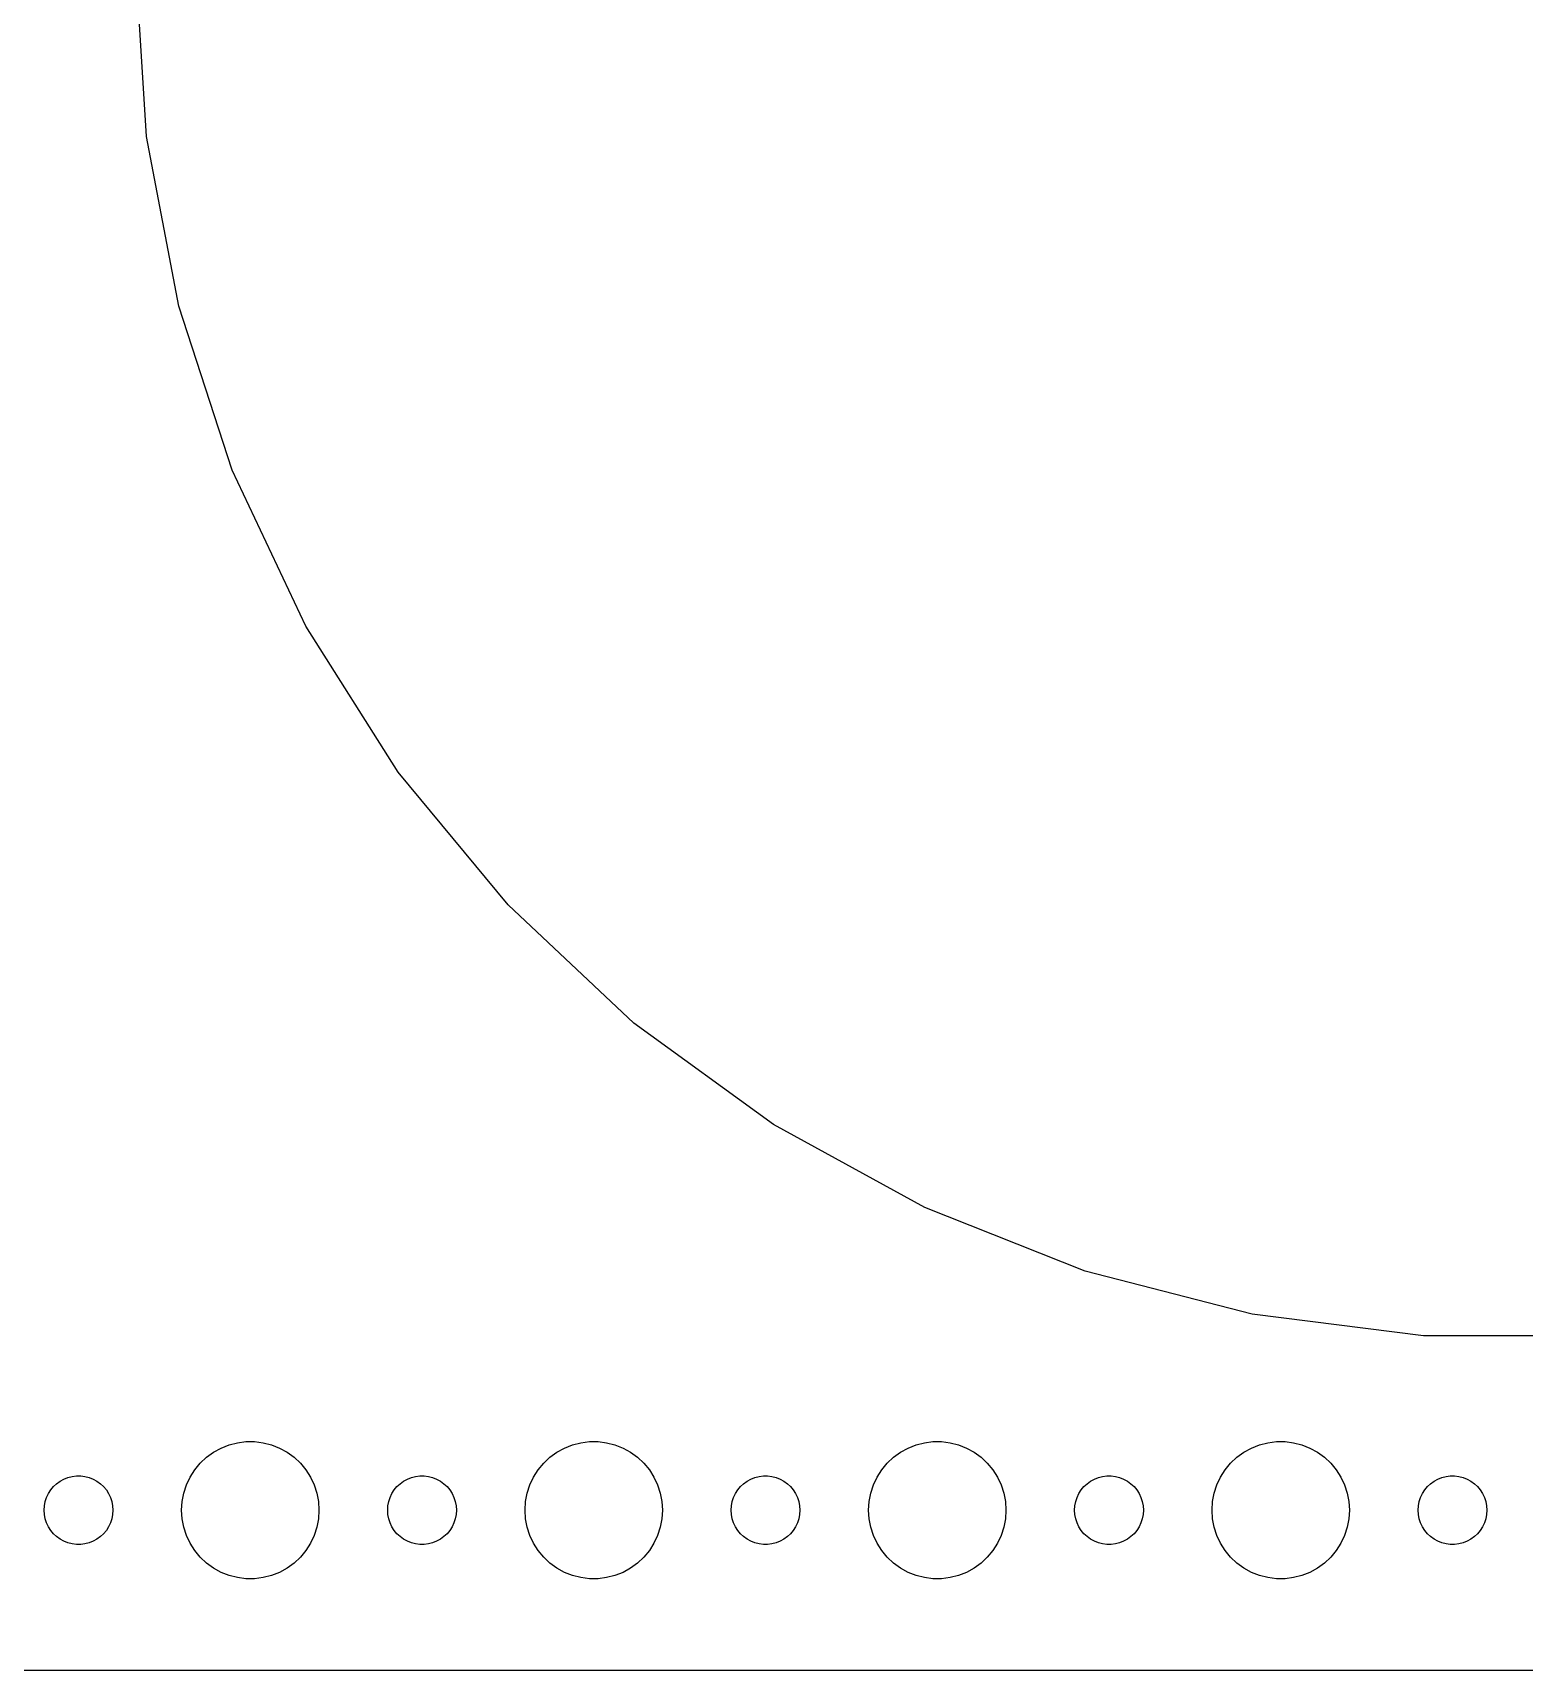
# Model space of a CAD drawing. Header units: metres. Extents: x -322 to 322, y -74 to 74.
# Drawn here: x 185.5 to 250.6, y -74.5 to -3 of the extents above; entities that cross this region are included whole.
import ezdxf

# ---------------------------------------------------------------- set-up
doc = ezdxf.new("R2010")
doc.units = ezdxf.units.M

msp = doc.modelspace()

# ---------------------------------------------------------------- linework, layer by layer
for p, q in [((190.473, -7.51999), (190, 0)), ((191.885, -14.9214), (190.473, -7.51999)), ((194.213, -22.0875), (191.885, -14.9214)), ((197.422, -28.9052), (194.213, -22.0875)), ((201.459, -35.2671), (197.422, -28.9052)), ((206.262, -41.0728), (201.459, -35.2671)), ((211.755, -46.2308), (206.262, -41.0728)), ((217.85, -50.6597), (211.755, -46.2308)), ((224.453, -54.2896), (217.85, -50.6597)), ((231.459, -57.0634), (224.453, -54.2896)), ((238.757, -58.9372), (231.459, -57.0634)), ((246.233, -59.8816), (238.757, -58.9372)), ((253.767, -59.8816), (246.233, -59.8816)), ((193.088, -65.1885), (193.393, -64.967)), ((193.393, -64.967), (193.723, -64.7855)), ((193.723, -64.7855), (194.073, -64.6468)), ((194.073, -64.6468), (194.438, -64.5531)), ((194.438, -64.5531), (194.812, -64.5059)), ((194.812, -64.5059), (195.188, -64.5059)), ((195.188, -64.5059), (195.562, -64.5531)), ((195.562, -64.5531), (195.927, -64.6468)), ((195.927, -64.6468), (196.277, -64.7855)), ((196.277, -64.7855), (196.607, -64.967)), ((196.607, -64.967), (196.912, -65.1885)), ((208.088, -65.1885), (208.393, -64.967)), ((208.393, -64.967), (208.723, -64.7855)), ((208.723, -64.7855), (209.073, -64.6468)), ((209.073, -64.6468), (209.438, -64.5531)), ((209.438, -64.5531), (209.812, -64.5059)), ((209.812, -64.5059), (210.188, -64.5059)), ((210.188, -64.5059), (210.562, -64.5531)), ((210.562, -64.5531), (210.927, -64.6468)), ((210.927, -64.6468), (211.277, -64.7855)), ((211.277, -64.7855), (211.607, -64.967)), ((211.607, -64.967), (211.912, -65.1885)), ((223.088, -65.1885), (223.393, -64.967)), ((223.393, -64.967), (223.723, -64.7855)), ((223.723, -64.7855), (224.073, -64.6468)), ((224.073, -64.6468), (224.438, -64.5531)), ((224.438, -64.5531), (224.812, -64.5059)), ((224.812, -64.5059), (225.188, -64.5059)), ((225.188, -64.5059), (225.562, -64.5531)), ((225.562, -64.5531), (225.927, -64.6468)), ((225.927, -64.6468), (226.277, -64.7855)), ((226.277, -64.7855), (226.607, -64.967)), ((226.607, -64.967), (226.912, -65.1885)), ((238.088, -65.1885), (238.393, -64.967)), ((238.393, -64.967), (238.723, -64.7855)), ((238.723, -64.7855), (239.073, -64.6468)), ((239.073, -64.6468), (239.438, -64.5531)), ((239.438, -64.5531), (239.812, -64.5059)), ((239.812, -64.5059), (240.188, -64.5059)), ((240.188, -64.5059), (240.562, -64.5531)), ((240.562, -64.5531), (240.927, -64.6468)), ((240.927, -64.6468), (241.277, -64.7855)), ((241.277, -64.7855), (241.607, -64.967)), ((241.607, -64.967), (241.912, -65.1885)), ((192.371, -66.0547), (192.573, -65.7366)), ((192.573, -65.7366), (192.813, -65.4464)), ((192.813, -65.4464), (193.088, -65.1885)), ((196.912, -65.1885), (197.187, -65.4464)), ((197.187, -65.4464), (197.427, -65.7366)), ((197.427, -65.7366), (197.629, -66.0547)), ((207.371, -66.0547), (207.573, -65.7366)), ((207.573, -65.7366), (207.813, -65.4464)), ((207.813, -65.4464), (208.088, -65.1885)), ((211.912, -65.1885), (212.187, -65.4464)), ((212.187, -65.4464), (212.427, -65.7366)), ((212.427, -65.7366), (212.629, -66.0547)), ((222.371, -66.0547), (222.573, -65.7366)), ((222.573, -65.7366), (222.813, -65.4464)), ((222.813, -65.4464), (223.088, -65.1885)), ((226.912, -65.1885), (227.187, -65.4464)), ((227.187, -65.4464), (227.427, -65.7366)), ((227.427, -65.7366), (227.629, -66.0547)), ((237.371, -66.0547), (237.573, -65.7366)), ((237.573, -65.7366), (237.813, -65.4464)), ((237.813, -65.4464), (238.088, -65.1885)), ((241.912, -65.1885), (242.187, -65.4464)), ((242.187, -65.4464), (242.427, -65.7366)), ((242.427, -65.7366), (242.629, -66.0547)), ((186.286, -66.6183), (186.407, -66.4732)), ((186.407, -66.4732), (186.544, -66.3442)), ((186.544, -66.3442), (186.696, -66.2335)), ((186.696, -66.2335), (186.861, -66.1428)), ((186.861, -66.1428), (187.036, -66.0734)), ((187.036, -66.0734), (187.219, -66.0266)), ((187.219, -66.0266), (187.406, -66.003)), ((187.406, -66.003), (187.594, -66.003)), ((187.594, -66.003), (187.781, -66.0266)), ((187.781, -66.0266), (187.964, -66.0734)), ((187.964, -66.0734), (188.139, -66.1428)), ((188.139, -66.1428), (188.304, -66.2335)), ((188.304, -66.2335), (188.456, -66.3442)), ((188.456, -66.3442), (188.593, -66.4732)), ((188.593, -66.4732), (188.714, -66.6183)), ((192.094, -66.7539), (192.211, -66.3956)), ((192.211, -66.3956), (192.371, -66.0547)), ((197.629, -66.0547), (197.789, -66.3956)), ((197.789, -66.3956), (197.906, -66.7539)), ((201.286, -66.6183), (201.407, -66.4732)), ((201.407, -66.4732), (201.544, -66.3442)), ((201.544, -66.3442), (201.696, -66.2335)), ((201.696, -66.2335), (201.861, -66.1428)), ((201.861, -66.1428), (202.036, -66.0734)), ((202.036, -66.0734), (202.219, -66.0266)), ((202.219, -66.0266), (202.406, -66.003)), ((202.406, -66.003), (202.594, -66.003)), ((202.594, -66.003), (202.781, -66.0266)), ((202.781, -66.0266), (202.964, -66.0734)), ((202.964, -66.0734), (203.139, -66.1428)), ((203.139, -66.1428), (203.304, -66.2335)), ((203.304, -66.2335), (203.456, -66.3442)), ((203.456, -66.3442), (203.593, -66.4732)), ((203.593, -66.4732), (203.714, -66.6183)), ((207.094, -66.7539), (207.211, -66.3956)), ((207.211, -66.3956), (207.371, -66.0547)), ((212.629, -66.0547), (212.789, -66.3956)), ((212.789, -66.3956), (212.906, -66.7539)), ((216.286, -66.6183), (216.407, -66.4732)), ((216.407, -66.4732), (216.544, -66.3442)), ((216.544, -66.3442), (216.696, -66.2335)), ((216.696, -66.2335), (216.861, -66.1428)), ((216.861, -66.1428), (217.036, -66.0734)), ((217.036, -66.0734), (217.219, -66.0266)), ((217.219, -66.0266), (217.406, -66.003)), ((217.406, -66.003), (217.594, -66.003)), ((217.594, -66.003), (217.781, -66.0266)), ((217.781, -66.0266), (217.964, -66.0734)), ((217.964, -66.0734), (218.139, -66.1428)), ((218.139, -66.1428), (218.304, -66.2335)), ((218.304, -66.2335), (218.456, -66.3442)), ((218.456, -66.3442), (218.593, -66.4732)), ((218.593, -66.4732), (218.714, -66.6183)), ((222.094, -66.7539), (222.211, -66.3956)), ((222.211, -66.3956), (222.371, -66.0547)), ((227.629, -66.0547), (227.789, -66.3956)), ((227.789, -66.3956), (227.906, -66.7539)), ((231.286, -66.6183), (231.407, -66.4732)), ((231.407, -66.4732), (231.544, -66.3442)), ((231.544, -66.3442), (231.696, -66.2335)), ((231.696, -66.2335), (231.861, -66.1428)), ((231.861, -66.1428), (232.036, -66.0734)), ((232.036, -66.0734), (232.219, -66.0266)), ((232.219, -66.0266), (232.406, -66.003)), ((232.406, -66.003), (232.594, -66.003)), ((232.594, -66.003), (232.781, -66.0266)), ((232.781, -66.0266), (232.964, -66.0734)), ((232.964, -66.0734), (233.139, -66.1428)), ((233.139, -66.1428), (233.304, -66.2335)), ((233.304, -66.2335), (233.456, -66.3442)), ((233.456, -66.3442), (233.593, -66.4732)), ((233.593, -66.4732), (233.714, -66.6183)), ((237.094, -66.7539), (237.211, -66.3956)), ((237.211, -66.3956), (237.371, -66.0547)), ((242.629, -66.0547), (242.789, -66.3956)), ((242.789, -66.3956), (242.906, -66.7539)), ((246.286, -66.6183), (246.407, -66.4732)), ((246.407, -66.4732), (246.544, -66.3442)), ((246.544, -66.3442), (246.696, -66.2335)), ((246.696, -66.2335), (246.861, -66.1428)), ((246.861, -66.1428), (247.036, -66.0734)), ((247.036, -66.0734), (247.219, -66.0266)), ((247.219, -66.0266), (247.406, -66.003)), ((247.406, -66.003), (247.594, -66.003)), ((247.594, -66.003), (247.781, -66.0266)), ((247.781, -66.0266), (247.964, -66.0734)), ((247.964, -66.0734), (248.139, -66.1428)), ((248.139, -66.1428), (248.304, -66.2335)), ((248.304, -66.2335), (248.456, -66.3442)), ((248.456, -66.3442), (248.593, -66.4732)), ((248.593, -66.4732), (248.714, -66.6183)), ((186.012, -67.312), (186.047, -67.127)), ((186.047, -67.127), (186.105, -66.9478)), ((186.105, -66.9478), (186.186, -66.7774)), ((186.186, -66.7774), (186.286, -66.6183)), ((188.714, -66.6183), (188.814, -66.7774)), ((188.814, -66.7774), (188.895, -66.9478)), ((188.895, -66.9478), (188.953, -67.127)), ((188.953, -67.127), (188.988, -67.312)), ((192, -67.5), (192.024, -67.124)), ((192.024, -67.124), (192.094, -66.7539)), ((197.906, -66.7539), (197.976, -67.124)), ((197.976, -67.124), (198, -67.5)), ((201.012, -67.312), (201.047, -67.127)), ((201.047, -67.127), (201.105, -66.9478)), ((201.105, -66.9478), (201.186, -66.7774)), ((201.186, -66.7774), (201.286, -66.6183)), ((203.714, -66.6183), (203.814, -66.7774)), ((203.814, -66.7774), (203.895, -66.9478)), ((203.895, -66.9478), (203.953, -67.127)), ((203.953, -67.127), (203.988, -67.312)), ((207, -67.5), (207.024, -67.124)), ((207.024, -67.124), (207.094, -66.7539)), ((212.906, -66.7539), (212.976, -67.124)), ((212.976, -67.124), (213, -67.5)), ((216.012, -67.312), (216.047, -67.127)), ((216.047, -67.127), (216.105, -66.9478)), ((216.105, -66.9478), (216.186, -66.7774)), ((216.186, -66.7774), (216.286, -66.6183)), ((218.714, -66.6183), (218.814, -66.7774)), ((218.814, -66.7774), (218.895, -66.9478)), ((218.895, -66.9478), (218.953, -67.127)), ((218.953, -67.127), (218.988, -67.312)), ((222, -67.5), (222.024, -67.124)), ((222.024, -67.124), (222.094, -66.7539)), ((227.906, -66.7539), (227.976, -67.124)), ((227.976, -67.124), (228, -67.5)), ((231.012, -67.312), (231.047, -67.127)), ((231.047, -67.127), (231.105, -66.9478)), ((231.105, -66.9478), (231.186, -66.7774)), ((231.186, -66.7774), (231.286, -66.6183)), ((233.714, -66.6183), (233.814, -66.7774)), ((233.814, -66.7774), (233.895, -66.9478)), ((233.895, -66.9478), (233.953, -67.127)), ((233.953, -67.127), (233.988, -67.312)), ((237, -67.5), (237.024, -67.124)), ((237.024, -67.124), (237.094, -66.7539)), ((242.906, -66.7539), (242.976, -67.124)), ((242.976, -67.124), (243, -67.5)), ((246.012, -67.312), (246.047, -67.127)), ((246.047, -67.127), (246.105, -66.9478)), ((246.105, -66.9478), (246.186, -66.7774)), ((246.186, -66.7774), (246.286, -66.6183)), ((248.714, -66.6183), (248.814, -66.7774)), ((248.814, -66.7774), (248.895, -66.9478)), ((248.895, -66.9478), (248.953, -67.127)), ((248.953, -67.127), (248.988, -67.312)), ((186, -67.5), (186.012, -67.312)), ((186.012, -67.688), (186, -67.5)), ((186.047, -67.873), (186.012, -67.688)), ((186.105, -68.0522), (186.047, -67.873)), ((188.953, -67.873), (188.895, -68.0522)), ((188.988, -67.688), (188.953, -67.873)), ((188.988, -67.312), (189, -67.5)), ((189, -67.5), (188.988, -67.688)), ((192.024, -67.876), (192, -67.5)), ((192.094, -68.2461), (192.024, -67.876)), ((197.976, -67.876), (197.906, -68.2461)), ((198, -67.5), (197.976, -67.876)), ((201, -67.5), (201.012, -67.312)), ((201.012, -67.688), (201, -67.5)), ((201.047, -67.873), (201.012, -67.688)), ((201.105, -68.0522), (201.047, -67.873)), ((203.953, -67.873), (203.895, -68.0522)), ((203.988, -67.688), (203.953, -67.873)), ((203.988, -67.312), (204, -67.5)), ((204, -67.5), (203.988, -67.688)), ((207.024, -67.876), (207, -67.5)), ((207.094, -68.2461), (207.024, -67.876)), ((212.976, -67.876), (212.906, -68.2461)), ((213, -67.5), (212.976, -67.876)), ((216, -67.5), (216.012, -67.312)), ((216.012, -67.688), (216, -67.5)), ((216.047, -67.873), (216.012, -67.688)), ((216.105, -68.0522), (216.047, -67.873)), ((218.953, -67.873), (218.895, -68.0522)), ((218.988, -67.688), (218.953, -67.873)), ((218.988, -67.312), (219, -67.5)), ((219, -67.5), (218.988, -67.688)), ((222.024, -67.876), (222, -67.5)), ((222.094, -68.2461), (222.024, -67.876)), ((227.976, -67.876), (227.906, -68.2461)), ((228, -67.5), (227.976, -67.876)), ((231, -67.5), (231.012, -67.312)), ((231.012, -67.688), (231, -67.5)), ((231.047, -67.873), (231.012, -67.688)), ((231.105, -68.0522), (231.047, -67.873)), ((233.953, -67.873), (233.895, -68.0522)), ((233.988, -67.688), (233.953, -67.873)), ((233.988, -67.312), (234, -67.5)), ((234, -67.5), (233.988, -67.688)), ((237.024, -67.876), (237, -67.5)), ((237.094, -68.2461), (237.024, -67.876)), ((242.976, -67.876), (242.906, -68.2461)), ((243, -67.5), (242.976, -67.876)), ((246, -67.5), (246.012, -67.312)), ((246.012, -67.688), (246, -67.5)), ((246.047, -67.873), (246.012, -67.688)), ((246.105, -68.0522), (246.047, -67.873)), ((248.953, -67.873), (248.895, -68.0522)), ((248.988, -67.688), (248.953, -67.873)), ((248.988, -67.312), (249, -67.5)), ((249, -67.5), (248.988, -67.688)), ((186.186, -68.2226), (186.105, -68.0522)), ((186.286, -68.3817), (186.186, -68.2226)), ((186.407, -68.5268), (186.286, -68.3817)), ((186.544, -68.6558), (186.407, -68.5268)), ((188.593, -68.5268), (188.456, -68.6558)), ((188.714, -68.3817), (188.593, -68.5268)), ((188.814, -68.2226), (188.714, -68.3817)), ((188.895, -68.0522), (188.814, -68.2226)), ((192.211, -68.6044), (192.094, -68.2461)), ((192.371, -68.9453), (192.211, -68.6044)), ((197.789, -68.6044), (197.629, -68.9453)), ((197.906, -68.2461), (197.789, -68.6044)), ((201.186, -68.2226), (201.105, -68.0522)), ((201.286, -68.3817), (201.186, -68.2226)), ((201.407, -68.5268), (201.286, -68.3817)), ((201.544, -68.6558), (201.407, -68.5268)), ((203.593, -68.5268), (203.456, -68.6558)), ((203.714, -68.3817), (203.593, -68.5268)), ((203.814, -68.2226), (203.714, -68.3817)), ((203.895, -68.0522), (203.814, -68.2226)), ((207.211, -68.6044), (207.094, -68.2461)), ((207.371, -68.9453), (207.211, -68.6044)), ((212.789, -68.6044), (212.629, -68.9453)), ((212.906, -68.2461), (212.789, -68.6044)), ((216.186, -68.2226), (216.105, -68.0522)), ((216.286, -68.3817), (216.186, -68.2226)), ((216.407, -68.5268), (216.286, -68.3817)), ((216.544, -68.6558), (216.407, -68.5268)), ((218.593, -68.5268), (218.456, -68.6558)), ((218.714, -68.3817), (218.593, -68.5268)), ((218.814, -68.2226), (218.714, -68.3817)), ((218.895, -68.0522), (218.814, -68.2226)), ((222.211, -68.6044), (222.094, -68.2461)), ((222.371, -68.9453), (222.211, -68.6044)), ((227.789, -68.6044), (227.629, -68.9453)), ((227.906, -68.2461), (227.789, -68.6044)), ((231.186, -68.2226), (231.105, -68.0522)), ((231.286, -68.3817), (231.186, -68.2226)), ((231.407, -68.5268), (231.286, -68.3817)), ((231.544, -68.6558), (231.407, -68.5268)), ((233.593, -68.5268), (233.456, -68.6558)), ((233.714, -68.3817), (233.593, -68.5268)), ((233.814, -68.2226), (233.714, -68.3817)), ((233.895, -68.0522), (233.814, -68.2226)), ((237.211, -68.6044), (237.094, -68.2461)), ((237.371, -68.9453), (237.211, -68.6044)), ((242.789, -68.6044), (242.629, -68.9453)), ((242.906, -68.2461), (242.789, -68.6044)), ((246.186, -68.2226), (246.105, -68.0522)), ((246.286, -68.3817), (246.186, -68.2226)), ((246.407, -68.5268), (246.286, -68.3817)), ((246.544, -68.6558), (246.407, -68.5268)), ((248.593, -68.5268), (248.456, -68.6558)), ((248.714, -68.3817), (248.593, -68.5268)), ((248.814, -68.2226), (248.714, -68.3817)), ((248.895, -68.0522), (248.814, -68.2226)), ((186.696, -68.7665), (186.544, -68.6558)), ((186.861, -68.8572), (186.696, -68.7665)), ((187.036, -68.9266), (186.861, -68.8572)), ((187.219, -68.9734), (187.036, -68.9266)), ((187.406, -68.997), (187.219, -68.9734)), ((187.594, -68.997), (187.406, -68.997)), ((187.781, -68.9734), (187.594, -68.997)), ((187.964, -68.9266), (187.781, -68.9734)), ((188.139, -68.8572), (187.964, -68.9266)), ((188.304, -68.7665), (188.139, -68.8572)), ((188.456, -68.6558), (188.304, -68.7665)), ((192.573, -69.2634), (192.371, -68.9453)), ((192.813, -69.5536), (192.573, -69.2634)), ((197.427, -69.2634), (197.187, -69.5536)), ((197.629, -68.9453), (197.427, -69.2634)), ((201.696, -68.7665), (201.544, -68.6558)), ((201.861, -68.8572), (201.696, -68.7665)), ((202.036, -68.9266), (201.861, -68.8572)), ((202.219, -68.9734), (202.036, -68.9266)), ((202.406, -68.997), (202.219, -68.9734)), ((202.594, -68.997), (202.406, -68.997)), ((202.781, -68.9734), (202.594, -68.997)), ((202.964, -68.9266), (202.781, -68.9734)), ((203.139, -68.8572), (202.964, -68.9266)), ((203.304, -68.7665), (203.139, -68.8572)), ((203.456, -68.6558), (203.304, -68.7665)), ((207.573, -69.2634), (207.371, -68.9453)), ((207.813, -69.5536), (207.573, -69.2634)), ((212.427, -69.2634), (212.187, -69.5536)), ((212.629, -68.9453), (212.427, -69.2634)), ((216.696, -68.7665), (216.544, -68.6558)), ((216.861, -68.8572), (216.696, -68.7665)), ((217.036, -68.9266), (216.861, -68.8572)), ((217.219, -68.9734), (217.036, -68.9266)), ((217.406, -68.997), (217.219, -68.9734)), ((217.594, -68.997), (217.406, -68.997)), ((217.781, -68.9734), (217.594, -68.997)), ((217.964, -68.9266), (217.781, -68.9734)), ((218.139, -68.8572), (217.964, -68.9266)), ((218.304, -68.7665), (218.139, -68.8572)), ((218.456, -68.6558), (218.304, -68.7665)), ((222.573, -69.2634), (222.371, -68.9453)), ((222.813, -69.5536), (222.573, -69.2634)), ((227.427, -69.2634), (227.187, -69.5536)), ((227.629, -68.9453), (227.427, -69.2634)), ((231.696, -68.7665), (231.544, -68.6558)), ((231.861, -68.8572), (231.696, -68.7665)), ((232.036, -68.9266), (231.861, -68.8572)), ((232.219, -68.9734), (232.036, -68.9266)), ((232.406, -68.997), (232.219, -68.9734)), ((232.594, -68.997), (232.406, -68.997)), ((232.781, -68.9734), (232.594, -68.997)), ((232.964, -68.9266), (232.781, -68.9734)), ((233.139, -68.8572), (232.964, -68.9266)), ((233.304, -68.7665), (233.139, -68.8572)), ((233.456, -68.6558), (233.304, -68.7665)), ((237.573, -69.2634), (237.371, -68.9453)), ((237.813, -69.5536), (237.573, -69.2634)), ((242.427, -69.2634), (242.187, -69.5536)), ((242.629, -68.9453), (242.427, -69.2634)), ((246.696, -68.7665), (246.544, -68.6558)), ((246.861, -68.8572), (246.696, -68.7665)), ((247.036, -68.9266), (246.861, -68.8572)), ((247.219, -68.9734), (247.036, -68.9266)), ((247.406, -68.997), (247.219, -68.9734)), ((247.594, -68.997), (247.406, -68.997)), ((247.781, -68.9734), (247.594, -68.997)), ((247.964, -68.9266), (247.781, -68.9734)), ((248.139, -68.8572), (247.964, -68.9266)), ((248.304, -68.7665), (248.139, -68.8572)), ((248.456, -68.6558), (248.304, -68.7665)), ((193.088, -69.8115), (192.813, -69.5536)), ((193.393, -70.033), (193.088, -69.8115)), ((193.723, -70.2145), (193.393, -70.033)), ((196.607, -70.033), (196.277, -70.2145)), ((196.912, -69.8115), (196.607, -70.033)), ((197.187, -69.5536), (196.912, -69.8115)), ((208.088, -69.8115), (207.813, -69.5536)), ((208.393, -70.033), (208.088, -69.8115)), ((208.723, -70.2145), (208.393, -70.033)), ((211.607, -70.033), (211.277, -70.2145)), ((211.912, -69.8115), (211.607, -70.033)), ((212.187, -69.5536), (211.912, -69.8115)), ((223.088, -69.8115), (222.813, -69.5536)), ((223.393, -70.033), (223.088, -69.8115)), ((223.723, -70.2145), (223.393, -70.033)), ((226.607, -70.033), (226.277, -70.2145)), ((226.912, -69.8115), (226.607, -70.033)), ((227.187, -69.5536), (226.912, -69.8115)), ((238.088, -69.8115), (237.813, -69.5536)), ((238.393, -70.033), (238.088, -69.8115)), ((238.723, -70.2145), (238.393, -70.033)), ((241.607, -70.033), (241.277, -70.2145)), ((241.912, -69.8115), (241.607, -70.033)), ((242.187, -69.5536), (241.912, -69.8115)), ((194.073, -70.3532), (193.723, -70.2145)), ((194.438, -70.4469), (194.073, -70.3532)), ((194.812, -70.4941), (194.438, -70.4469)), ((195.188, -70.4941), (194.812, -70.4941)), ((195.562, -70.4469), (195.188, -70.4941)), ((195.927, -70.3532), (195.562, -70.4469)), ((196.277, -70.2145), (195.927, -70.3532)), ((209.073, -70.3532), (208.723, -70.2145)), ((209.438, -70.4469), (209.073, -70.3532)), ((209.812, -70.4941), (209.438, -70.4469)), ((210.188, -70.4941), (209.812, -70.4941)), ((210.562, -70.4469), (210.188, -70.4941)), ((210.927, -70.3532), (210.562, -70.4469)), ((211.277, -70.2145), (210.927, -70.3532)), ((224.073, -70.3532), (223.723, -70.2145)), ((224.438, -70.4469), (224.073, -70.3532)), ((224.812, -70.4941), (224.438, -70.4469)), ((225.188, -70.4941), (224.812, -70.4941)), ((225.562, -70.4469), (225.188, -70.4941)), ((225.927, -70.3532), (225.562, -70.4469)), ((226.277, -70.2145), (225.927, -70.3532)), ((239.073, -70.3532), (238.723, -70.2145)), ((239.438, -70.4469), (239.073, -70.3532)), ((239.812, -70.4941), (239.438, -70.4469)), ((240.188, -70.4941), (239.812, -70.4941)), ((240.562, -70.4469), (240.188, -70.4941)), ((240.927, -70.3532), (240.562, -70.4469)), ((241.277, -70.2145), (240.927, -70.3532)), ((-317.314, -74.4901), (317.314, -74.4901))]:
    msp.add_line(p, q)

doc.saveas('drawing.dxf')
